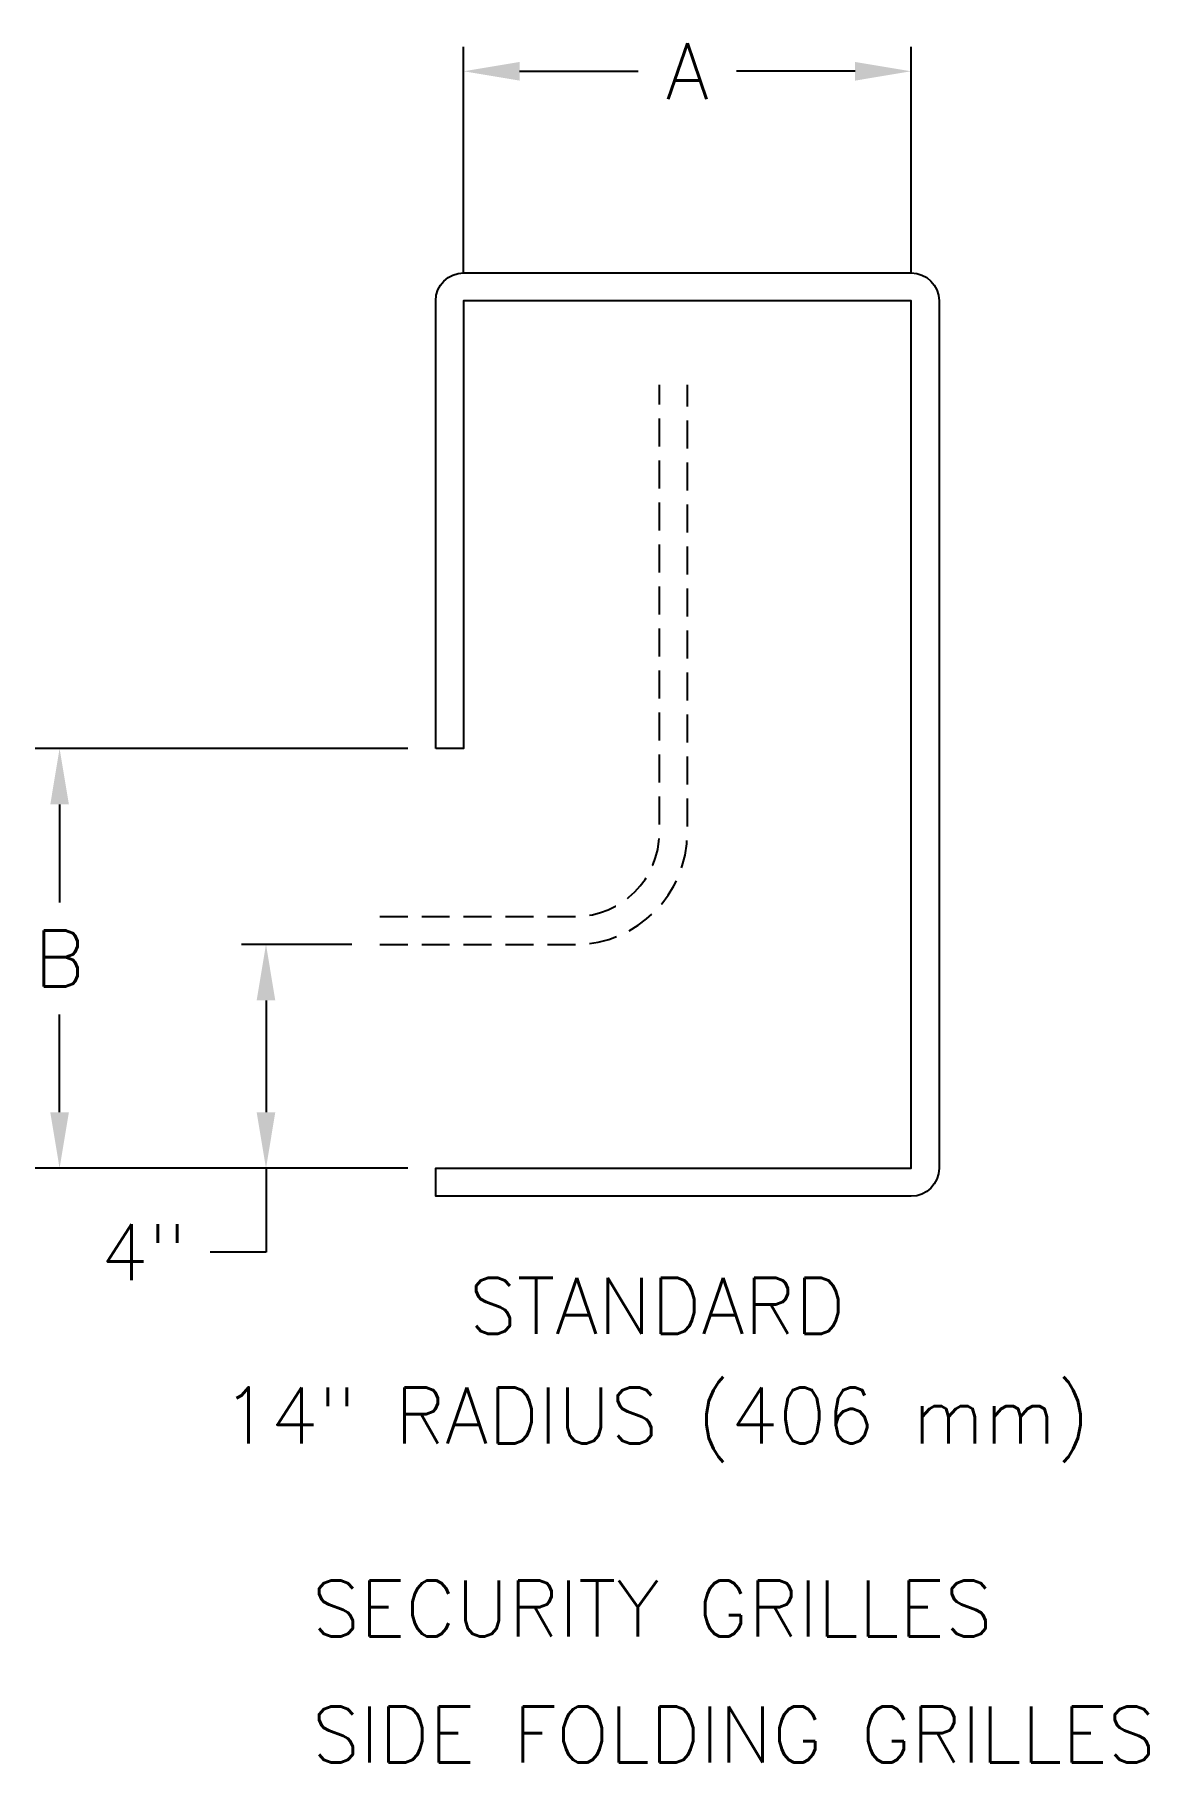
# Model space of a CAD drawing. Extents: x 5.4 to 25.4, y 20.4 to 51.3.
import ezdxf

# ---------------------------------------------------------------- set-up
doc = ezdxf.new("R2010")
doc.units = 0
doc.header["$LTSCALE"] = 4
doc.header["$MEASUREMENT"] = 0
doc.linetypes.add('HIDDEN2', pattern=[0.1875, 0.125, -0.0625])
doc.layers.get('DEFPOINTS').update_dxf_attribs({"linetype": 'CONTINUOUS'})
for name, color, linetype in [('R-ANNO-DIMS', 3, 'CONTINUOUS'), ('R-ANNO-TEXT', 6, 'CONTINUOUS'), ('R-SWTS-DET1', 1, 'CONTINUOUS'), ('R-SWTS-DET2', 4, 'CONTINUOUS')]:
    doc.layers.add(name, color=color, linetype=linetype)
doc.styles.add('SWTSTEXT', font='romans.shx')
doc.dimstyles.new('SWTSARCH', dxfattribs={"dimscale": 8, "dimtxt": 0.125, "dimasz": 0.125, "dimexe": 0.054688, "dimexo": 0.0625, "dimgap": 0.0625, "dimtad": 0, "dimtih": 1, "dimtoh": 1, "dimdec": 4, "dimzin": 3, "dimdsep": 46, "dimlunit": 4, "dimtxsty": 'SWTSTEXT', "dimcen": 0.1875, "dimdle": 0.179688, "dimclrd": 256, "dimclre": 256, "dimclrt": 256, "dimaunit": 1, "dimadec": 0, "dimazin": 0, "dimtfac": 1, "dimtdec": 4, "dimtofl": 0, "dimtmove": 0, "dimatfit": 3, "dimfxl": 0, "dimfrac": 1, "dimtolj": 1, "dimtzin": 3, "dimarcsym": 0})

# ---------------------------------------------------------------- blocks, each defined once
blk = doc.blocks.new('*D5')
at = {"layer": 'DEFPOINTS', "color": 0, "linetype": 'Continuous'}
for p in [(21.113, 50.61), (13.113, 46.509), (21.113, 46.509)]:
    blk.add_point(p, dxfattribs=at)
at = {"layer": 'R-ANNO-DIMS', "linetype": 'Continuous', "lineweight": -2}
for p, q in [((13.113, 47.009), (13.113, 51.047)), ((21.113, 47.009), (21.113, 51.047)), ((14.113, 50.61), (16.232, 50.61)), ((20.113, 50.61), (17.994, 50.61))]:
    blk.add_line(p, q, dxfattribs=at)
at = {"layer": 'R-ANNO-DIMS', "linetype": 'Continuous'}
for points in [[(14.113, 50.776), (14.113, 50.443), (13.113, 50.61)], [(20.113, 50.776), (20.113, 50.443), (21.113, 50.61)]]:
    blk.add_solid(points, dxfattribs=at)
at = {"layer": 'R-ANNO-DIMS', "linetype": 'Continuous', "insert": (17.113, 50.61), "char_height": 1, "attachment_point": 5, "style": 'SWTSTEXT'}
blk.add_mtext('\\A1;A', dxfattribs=at)
blk = doc.blocks.new('*D6')
at = {"layer": 'DEFPOINTS', "color": 0, "linetype": 'Continuous'}
for p in [(11.613, 35.009), (9.579, 31.009), (12.613, 31.009)]:
    blk.add_point(p, dxfattribs=at)
at = {"layer": 'R-ANNO-DIMS', "linetype": 'Continuous', "lineweight": -2}
for p, q in [((11.113, 35.009), (9.141, 35.009)), ((9.579, 34.009), (9.579, 32.009)), ((12.113, 31.009), (9.141, 31.009)), ((9.579, 31.009), (9.579, 29.511)), ((9.579, 29.511), (8.579, 29.511))]:
    blk.add_line(p, q, dxfattribs=at)
at = {"layer": 'R-ANNO-DIMS', "linetype": 'Continuous'}
for points in [[(9.412, 34.009), (9.745, 34.009), (9.579, 35.009)], [(9.412, 32.009), (9.745, 32.009), (9.579, 31.009)]]:
    blk.add_solid(points, dxfattribs=at)
at = {"layer": 'R-ANNO-DIMS', "linetype": 'Continuous', "insert": (7.388, 29.511), "char_height": 1, "attachment_point": 5, "style": 'SWTSTEXT'}
blk.add_mtext('\\A1;4"', dxfattribs=at)
blk = doc.blocks.new('*D7')
at = {"layer": 'DEFPOINTS', "color": 0, "linetype": 'Continuous'}
for p in [(5.888, 38.509), (12.613, 38.509), (12.613, 31.009)]:
    blk.add_point(p, dxfattribs=at)
at = {"layer": 'R-ANNO-DIMS', "linetype": 'Continuous', "lineweight": -2}
for p, q in [((12.113, 38.509), (5.451, 38.509)), ((5.888, 37.509), (5.888, 35.759)), ((5.888, 32.009), (5.888, 33.759)), ((12.113, 31.009), (5.451, 31.009))]:
    blk.add_line(p, q, dxfattribs=at)
at = {"layer": 'R-ANNO-DIMS', "linetype": 'Continuous'}
for points in [[(5.722, 37.509), (6.055, 37.509), (5.888, 38.509)], [(5.722, 32.009), (6.055, 32.009), (5.888, 31.009)]]:
    blk.add_solid(points, dxfattribs=at)
at = {"layer": 'R-ANNO-DIMS', "linetype": 'Continuous', "insert": (5.888, 34.759), "char_height": 1, "attachment_point": 5, "style": 'SWTSTEXT'}
blk.add_mtext('\\A1;B', dxfattribs=at)

msp = doc.modelspace()

# ---------------------------------------------------------------- linework, layer by layer
at = {"layer": 'R-SWTS-DET1', "linetype": 'Continuous', "flags": 128}
msp.add_lwpolyline([(12.61271, 38.50895), (12.61271, 46.50895, -0.41421356), (13.11271, 47.00895), (21.11271, 47.00895, -0.41421356), (21.61271, 46.50895), (21.61271, 31.00895, -0.41421356), (21.11271, 30.50895), (12.61271, 30.50895), (12.61271, 31.00895), (21.11271, 31.00895), (21.11271, 46.50895), (13.11271, 46.50895), (13.11271, 38.50895)], format="xyb", close=True, dxfattribs=at)
at = {"layer": 'R-SWTS-DET2', "linetype": 'HIDDEN2', "flags": 128}
for points in [[(11.61271, 35.00895), (15.11271, 35.00895, 0.41421356), (17.11271, 37.00895), (17.11271, 45.00895)], [(11.61271, 35.50895), (15.11271, 35.50895, 0.41421356), (16.61271, 37.00895), (16.61271, 45.00895)]]:
    msp.add_lwpolyline(points, format="xyb", dxfattribs=at)

# ---------------------------------------------------------------- texts
at = {"layer": 'R-ANNO-TEXT', "linetype": 'Continuous', "style": 'SWTSTEXT'}
for s, p in [('STANDARD', (13.20742, 28.0505, 0)), ('14" RADIUS (406 mm)', (8.79709, 26.09321, 0)), ('SECURITY GRILLES', (10.40014, 22.64333, 0)), ('SIDE FOLDING GRILLES', (10.40014, 20.39288, 0))]:
    msp.add_text(s, height=1, dxfattribs=at).set_placement(p)

# ---------------------------------------------------------------- dimensions: what is measured, and where the dimension line sits
at = {"layer": 'R-ANNO-DIMS', "linetype": 'Continuous'}
dim = msp.add_linear_dim(base=(21.11271, 50.60974, 0), p1=(13.11271, 46.50895, 0), p2=(21.11271, 46.50895, 0), text='A', dimstyle='SWTSARCH', dxfattribs=at)
dim.commit()
dim.dimension.update_dxf_attribs({"geometry": '*D5', "text_midpoint": (17.11271, 50.60974, 0)})
dim = msp.add_linear_dim(base=(5.8885, 38.50895, 0), p1=(12.61271, 31.00895, 0), p2=(12.61271, 38.50895, 0), angle=90, text='B', dimstyle='SWTSARCH', dxfattribs=at)
dim.commit()
dim.dimension.update_dxf_attribs({"geometry": '*D7', "text_midpoint": (5.8885, 34.75895, 0)})
dim = msp.add_linear_dim(base=(9.57854, 31.00895, 0), p1=(11.61271, 35.00895, 0), p2=(12.61271, 31.00895, 0), angle=90, dimstyle='SWTSARCH', dxfattribs=at)
dim.commit()
dim.dimension.update_dxf_attribs({"geometry": '*D6', "text_midpoint": (7.38806, 29.51129, 0), "dimtype": 160})

doc.saveas('drawing.dxf')
